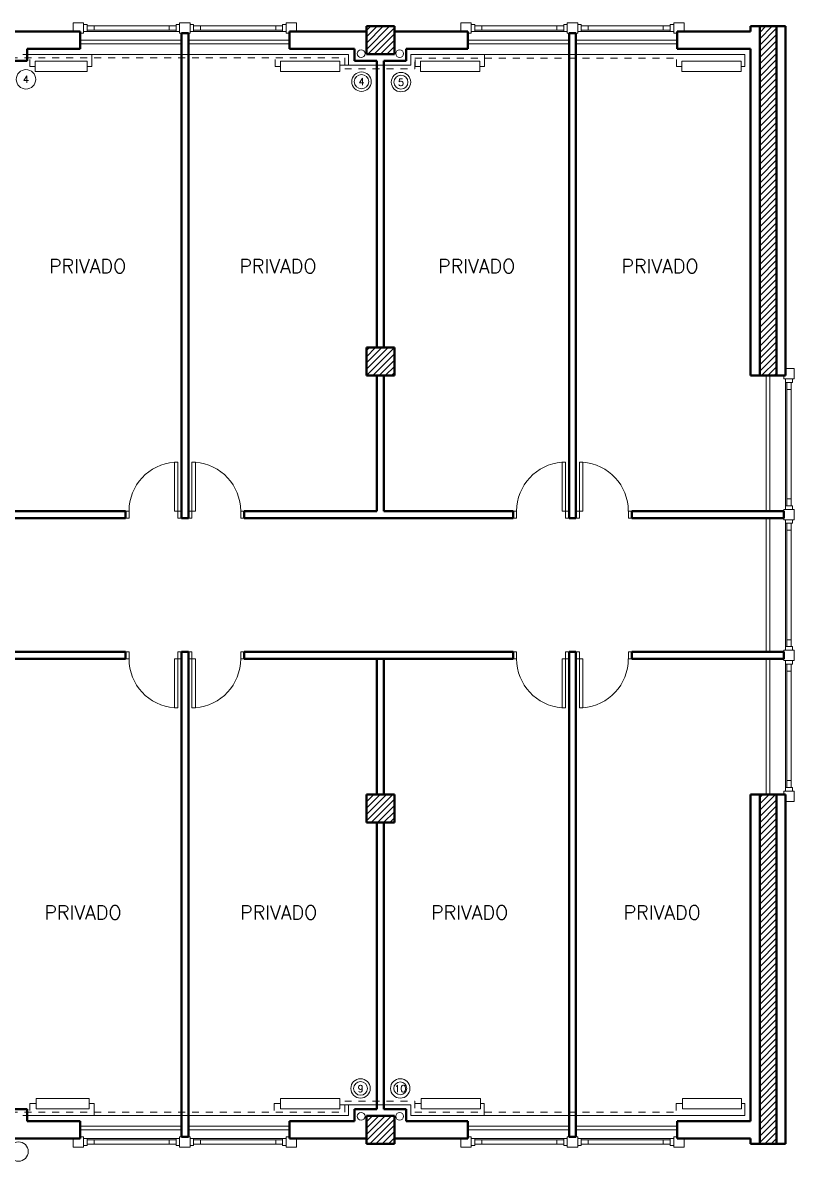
# Model space of a CAD drawing. Extents: x 1009 to 1343, y -172900 to 201.
# Drawn here: x 1292.72 to 1303.77, y 7.5 to 23.8 of the extents above; entities that cross this region are included whole.
import ezdxf

# ---------------------------------------------------------------- set-up
doc = ezdxf.new("R2010")
doc.units = 0
doc.header["$LTSCALE"] = 0.5
doc.linetypes.add('ACAD_ISO03W100', pattern=[30, 12, -18])
for name, color, linetype, lineweight in [('Agua caliente', 230, 'CONTINUOUS', 18), ('Agua fria', 5, 'ACAD_ISO03W100', 18), ('Carpintería', 55, 'CONTINUOUS', 20), ('Detalles 01', 8, 'CONTINUOUS', 9), ('Muros corte', 7, 'CONTINUOUS', 40), ('Pluviales', 41, 'CONTINUOUS', 18), ('Punta 01', 6, 'CONTINUOUS', 9), ('Punta 02', 11, 'CONTINUOUS', 20)]:
    doc.layers.add(name, color=color, linetype=linetype, lineweight=lineweight)
doc.styles.add('Texto 1 mm', font='simplex.shx', dxfattribs={"height": 0.1})
doc.styles.add('Texto 2 mm', font='simplex.shx', dxfattribs={"height": 0.2})
pattern_1 = [(45, (60.8, -104.45304), (-0.0449012806, 0.0449012806), [])]

msp = doc.modelspace()

# ---------------------------------------------------------------- hatches: boundary and pattern name
at = {"layer": 'Detalles 01'}
h = msp.add_hatch(dxfattribs=at)
h.set_pattern_fill('ANSI31,_O', color=256, scale=0.02)
h.set_pattern_definition(pattern_1)
h.paths.add_polyline_path([(1298.046, 23.752), (1297.646, 23.752), (1297.646, 23.352), (1298.046, 23.352)])
h = msp.add_hatch(dxfattribs=at)
h.set_pattern_fill('ANSI31,_O', color=256, scale=0.02)
h.set_pattern_definition(pattern_1)
h.paths.add_polyline_path([(1303.516, 23.752), (1303.276, 23.752), (1303.276, 18.752), (1303.516, 18.752)])
h = msp.add_hatch(dxfattribs=at)
h.set_pattern_fill('ANSI31,_O', color=256, scale=0.02)
h.set_pattern_definition(pattern_1)
h.paths.add_polyline_path([(1298.046, 19.152), (1297.646, 19.152), (1297.646, 18.752), (1298.046, 18.752)])
h = msp.add_hatch(dxfattribs=at)
h.set_pattern_fill('ANSI31,_O', color=256, scale=0.02)
h.set_pattern_definition(pattern_1)
h.paths.add_polyline_path([(1298.046, 12.752), (1297.646, 12.752), (1297.646, 12.352), (1298.046, 12.352)])
h = msp.add_hatch(dxfattribs=at)
h.set_pattern_fill('ANSI31,_O', color=256, scale=0.02)
h.set_pattern_definition(pattern_1)
h.paths.add_polyline_path([(1303.516, 12.752), (1303.276, 12.752), (1303.276, 7.752), (1303.516, 7.752)])
h = msp.add_hatch(dxfattribs=at)
h.set_pattern_fill('ANSI31,_O', color=256, scale=0.02)
h.set_pattern_definition(pattern_1)
h.paths.add_polyline_path([(1298.046, 8.152), (1297.646, 8.152), (1297.646, 7.752), (1298.046, 7.752)])

# ---------------------------------------------------------------- linework, layer by layer
at = {"layer": 'Agua caliente', "lineweight": 20, "ltscale": 0.01}
for p, q in [((1292.725, 23.347), (1297.39, 23.347)), ((1293.716, 23.176), (1293.716, 23.347)), ((1297.39, 23.347), (1297.39, 23.194)), ((1298.283, 23.194), (1298.283, 23.347)), ((1298.283, 23.347), (1303.063, 23.347)), ((1299.334, 23.176), (1299.334, 23.347)), ((1303.061, 23.176), (1303.061, 23.347)), ((1293.646, 23.176), (1293.716, 23.176)), ((1297.39, 23.194), (1297.265, 23.194)), ((1297.39, 23.194), (1298.283, 23.194)), ((1299.267, 23.176), (1299.334, 23.176)), ((1303.009, 23.176), (1303.061, 23.176)), ((1293.677, 8.326), (1293.748, 8.326)), ((1293.748, 8.326), (1293.748, 8.155)), ((1299.279, 8.326), (1299.332, 8.326)), ((1299.332, 8.326), (1299.332, 8.155)), ((1303.017, 8.326), (1303.063, 8.326)), ((1303.063, 8.326), (1303.063, 8.155)), ((1292.725, 8.155), (1297.39, 8.155)), ((1297.39, 8.308), (1297.265, 8.308)), ((1297.39, 8.308), (1298.283, 8.308)), ((1297.39, 8.155), (1297.39, 8.308)), ((1298.283, 8.308), (1298.283, 8.155)), ((1298.283, 8.155), (1303.063, 8.155))]:
    msp.add_line(p, q, dxfattribs=at)
for centre in [(1292.771, 22.992), (1292.664, 7.64)]:
    msp.add_circle(centre, 0.139, dxfattribs=at)
at = {"layer": 'Agua fria', "lineweight": 20, "ltscale": 0.01}
for p, q in [((1292.548, 23.299), (1297.334, 23.299)), ((1292.828, 23.176), (1292.828, 23.299)), ((1292.904, 23.176), (1292.828, 23.176)), ((1296.341, 23.176), (1296.341, 23.299)), ((1296.417, 23.176), (1296.341, 23.176)), ((1297.334, 23.299), (1297.334, 23.142)), ((1298.34, 23.142), (1298.34, 23.297)), ((1298.34, 23.297), (1302.085, 23.297)), ((1298.342, 23.176), (1298.342, 23.299)), ((1298.418, 23.176), (1298.342, 23.176)), ((1302.085, 23.176), (1302.085, 23.299)), ((1302.161, 23.176), (1302.085, 23.176)), ((1297.334, 23.142), (1298.34, 23.142)), ((1292.917, 8.326), (1292.827, 8.326)), ((1292.827, 8.326), (1292.827, 8.203)), ((1296.417, 8.326), (1296.326, 8.326)), ((1296.326, 8.326), (1296.326, 8.203)), ((1297.334, 8.203), (1297.334, 8.36)), ((1297.334, 8.36), (1298.34, 8.36)), ((1298.34, 8.36), (1298.34, 8.205)), ((1298.43, 8.326), (1298.34, 8.326)), ((1302.169, 8.326), (1302.078, 8.326)), ((1302.078, 8.326), (1302.078, 8.205)), ((1292.548, 8.203), (1297.334, 8.203)), ((1298.34, 8.205), (1302.078, 8.205))]:
    msp.add_line(p, q, dxfattribs=at)
at = {"layer": 'Carpintería'}
for p, q in [((1293.596, 23.802), (1293.446, 23.802)), ((1293.446, 23.802), (1293.446, 23.677)), ((1293.596, 23.802), (1293.596, 23.652)), ((1295.121, 23.802), (1294.971, 23.802)), ((1294.971, 23.802), (1294.971, 23.652)), ((1295.121, 23.802), (1295.121, 23.652)), ((1296.496, 23.802), (1296.496, 23.652)), ((1296.496, 23.802), (1296.646, 23.802)), ((1296.646, 23.802), (1296.646, 23.677)), ((1299.146, 23.802), (1298.996, 23.802)), ((1298.996, 23.802), (1298.996, 23.677)), ((1299.146, 23.802), (1299.146, 23.652)), ((1300.671, 23.802), (1300.521, 23.802)), ((1300.521, 23.802), (1300.521, 23.652)), ((1300.671, 23.802), (1300.671, 23.652)), ((1302.046, 23.802), (1302.046, 23.652)), ((1302.046, 23.802), (1302.196, 23.802)), ((1302.196, 23.802), (1302.196, 23.677)), ((1293.596, 23.652), (1293.546, 23.652)), ((1293.596, 23.777), (1293.646, 23.777)), ((1293.646, 23.677), (1293.596, 23.677)), ((1293.646, 23.777), (1293.646, 23.677)), ((1293.646, 23.757), (1294.921, 23.757)), ((1293.646, 23.697), (1294.921, 23.697)), ((1293.746, 23.757), (1293.746, 23.697)), ((1294.821, 23.757), (1294.821, 23.697)), ((1294.971, 23.777), (1294.921, 23.777)), ((1294.921, 23.677), (1294.921, 23.777)), ((1294.921, 23.677), (1294.971, 23.677)), ((1294.996, 23.652), (1294.971, 23.652)), ((1295.121, 23.652), (1295.096, 23.652)), ((1295.121, 23.777), (1295.171, 23.777)), ((1295.171, 23.677), (1295.121, 23.677)), ((1295.171, 23.777), (1295.171, 23.677)), ((1295.171, 23.757), (1296.446, 23.757)), ((1295.171, 23.697), (1296.446, 23.697)), ((1295.271, 23.757), (1295.271, 23.697)), ((1296.346, 23.757), (1296.346, 23.697)), ((1296.446, 23.777), (1296.446, 23.677)), ((1296.496, 23.777), (1296.446, 23.777)), ((1296.446, 23.677), (1296.496, 23.677)), ((1296.496, 23.652), (1296.546, 23.652)), ((1299.146, 23.652), (1299.096, 23.652)), ((1299.146, 23.777), (1299.196, 23.777)), ((1299.196, 23.677), (1299.146, 23.677)), ((1299.196, 23.777), (1299.196, 23.677)), ((1299.196, 23.757), (1300.471, 23.757)), ((1299.196, 23.697), (1300.471, 23.697)), ((1299.296, 23.757), (1299.296, 23.697)), ((1300.371, 23.757), (1300.371, 23.697)), ((1300.521, 23.777), (1300.471, 23.777)), ((1300.471, 23.677), (1300.471, 23.777)), ((1300.471, 23.677), (1300.521, 23.677)), ((1300.546, 23.652), (1300.521, 23.652)), ((1300.671, 23.652), (1300.646, 23.652)), ((1300.671, 23.777), (1300.721, 23.777)), ((1300.721, 23.677), (1300.671, 23.677)), ((1300.721, 23.777), (1300.721, 23.677)), ((1300.721, 23.757), (1301.996, 23.757)), ((1300.721, 23.697), (1301.996, 23.697)), ((1300.821, 23.757), (1300.821, 23.697)), ((1301.896, 23.757), (1301.896, 23.697)), ((1301.996, 23.777), (1301.996, 23.677)), ((1302.046, 23.777), (1301.996, 23.777)), ((1301.996, 23.677), (1302.046, 23.677)), ((1302.046, 23.652), (1302.096, 23.652)), ((1303.621, 18.752), (1303.621, 18.702)), ((1303.771, 18.852), (1303.646, 18.852)), ((1303.771, 18.852), (1303.771, 18.702)), ((1303.771, 18.702), (1303.621, 18.702)), ((1303.646, 18.702), (1303.646, 18.652)), ((1303.746, 18.652), (1303.646, 18.652)), ((1303.666, 16.885), (1303.666, 18.652)), ((1303.726, 16.885), (1303.726, 18.652)), ((1303.746, 18.702), (1303.746, 18.652)), ((1303.726, 18.552), (1303.666, 18.552)), ((1294.946, 17.51), (1294.896, 17.51)), ((1294.896, 17.51), (1294.896, 16.81)), ((1294.946, 16.81), (1294.946, 17.51)), ((1295.146, 16.81), (1295.146, 17.51)), ((1295.146, 17.51), (1295.196, 17.51)), ((1295.196, 17.51), (1295.196, 16.81)), ((1300.496, 17.51), (1300.446, 17.51)), ((1300.446, 17.51), (1300.446, 16.81)), ((1300.496, 16.81), (1300.496, 17.51)), ((1300.696, 16.81), (1300.696, 17.51)), ((1300.696, 17.51), (1300.746, 17.51)), ((1300.746, 17.51), (1300.746, 16.81)), ((1303.666, 16.985), (1303.726, 16.985)), ((1294.246, 16.81), (1294.196, 16.81)), ((1294.246, 16.71), (1294.246, 16.81)), ((1294.896, 16.81), (1294.946, 16.81)), ((1294.946, 16.71), (1294.946, 16.81)), ((1294.946, 16.81), (1294.996, 16.81)), ((1295.146, 16.81), (1295.096, 16.81)), ((1295.146, 16.71), (1295.146, 16.81)), ((1295.196, 16.81), (1295.146, 16.81)), ((1295.846, 16.71), (1295.846, 16.81)), ((1295.846, 16.81), (1295.896, 16.81)), ((1299.796, 16.81), (1299.746, 16.81)), ((1299.796, 16.71), (1299.796, 16.81)), ((1300.446, 16.81), (1300.496, 16.81)), ((1300.496, 16.71), (1300.496, 16.81)), ((1300.496, 16.81), (1300.546, 16.81)), ((1300.696, 16.81), (1300.646, 16.81)), ((1300.696, 16.71), (1300.696, 16.81)), ((1300.746, 16.81), (1300.696, 16.81)), ((1301.396, 16.71), (1301.396, 16.81)), ((1301.396, 16.81), (1301.446, 16.81)), ((1303.621, 16.835), (1303.621, 16.81)), ((1303.621, 16.835), (1303.771, 16.835)), ((1303.646, 16.835), (1303.646, 16.885)), ((1303.646, 16.885), (1303.746, 16.885)), ((1303.746, 16.885), (1303.746, 16.835)), ((1303.771, 16.835), (1303.771, 16.685)), ((1294.246, 16.71), (1294.196, 16.71)), ((1294.946, 16.71), (1294.996, 16.71)), ((1295.146, 16.71), (1295.096, 16.71)), ((1295.846, 16.71), (1295.896, 16.71)), ((1299.796, 16.71), (1299.746, 16.71)), ((1300.496, 16.71), (1300.546, 16.71)), ((1300.696, 16.71), (1300.646, 16.71)), ((1301.396, 16.71), (1301.446, 16.71)), ((1303.621, 16.71), (1303.621, 16.685)), ((1303.621, 16.685), (1303.771, 16.685)), ((1303.646, 16.685), (1303.646, 16.635)), ((1303.746, 16.635), (1303.646, 16.635)), ((1303.666, 14.869), (1303.666, 16.635)), ((1303.726, 14.869), (1303.726, 16.635)), ((1303.746, 16.685), (1303.746, 16.635)), ((1303.726, 16.535), (1303.666, 16.535)), ((1303.646, 14.819), (1303.646, 14.869)), ((1303.646, 14.869), (1303.746, 14.869)), ((1303.666, 14.969), (1303.726, 14.969)), ((1303.746, 14.869), (1303.746, 14.819)), ((1294.246, 14.794), (1294.196, 14.794)), ((1294.246, 14.694), (1294.196, 14.694)), ((1294.246, 14.794), (1294.246, 14.694)), ((1294.896, 13.994), (1294.896, 14.694)), ((1294.896, 14.694), (1294.946, 14.694)), ((1294.946, 14.794), (1294.946, 14.694)), ((1294.946, 14.794), (1294.996, 14.794)), ((1294.946, 14.694), (1294.996, 14.694)), ((1294.946, 14.694), (1294.946, 13.994)), ((1295.146, 14.794), (1295.096, 14.794)), ((1295.146, 14.694), (1295.096, 14.694)), ((1295.146, 14.794), (1295.146, 14.694)), ((1295.146, 14.694), (1295.146, 13.994)), ((1295.196, 14.694), (1295.146, 14.694)), ((1295.196, 13.994), (1295.196, 14.694)), ((1295.846, 14.794), (1295.846, 14.694)), ((1295.846, 14.794), (1295.896, 14.794)), ((1295.846, 14.694), (1295.896, 14.694)), ((1299.796, 14.794), (1299.746, 14.794)), ((1299.796, 14.694), (1299.746, 14.694)), ((1299.796, 14.794), (1299.796, 14.694)), ((1300.446, 13.994), (1300.446, 14.694)), ((1300.446, 14.694), (1300.496, 14.694)), ((1300.496, 14.794), (1300.496, 14.694)), ((1300.496, 14.794), (1300.546, 14.794)), ((1300.496, 14.694), (1300.546, 14.694)), ((1300.496, 14.694), (1300.496, 13.994)), ((1300.696, 14.794), (1300.646, 14.794)), ((1300.696, 14.694), (1300.646, 14.694)), ((1300.696, 14.794), (1300.696, 14.694)), ((1300.696, 14.694), (1300.696, 13.994)), ((1300.746, 14.694), (1300.696, 14.694)), ((1300.746, 13.994), (1300.746, 14.694)), ((1301.396, 14.794), (1301.396, 14.694)), ((1301.396, 14.794), (1301.446, 14.794)), ((1301.396, 14.694), (1301.446, 14.694)), ((1303.621, 14.819), (1303.771, 14.819)), ((1303.621, 14.819), (1303.621, 14.794)), ((1303.621, 14.694), (1303.621, 14.669)), ((1303.771, 14.819), (1303.771, 14.669)), ((1303.621, 14.669), (1303.771, 14.669)), ((1303.646, 14.669), (1303.646, 14.619)), ((1303.746, 14.619), (1303.646, 14.619)), ((1303.666, 12.852), (1303.666, 14.619)), ((1303.726, 14.519), (1303.666, 14.519)), ((1303.726, 12.852), (1303.726, 14.619)), ((1303.746, 14.669), (1303.746, 14.619)), ((1294.946, 13.994), (1294.896, 13.994)), ((1295.146, 13.994), (1295.196, 13.994)), ((1300.496, 13.994), (1300.446, 13.994)), ((1300.696, 13.994), (1300.746, 13.994)), ((1303.666, 12.952), (1303.726, 12.952)), ((1303.771, 12.802), (1303.621, 12.802)), ((1303.621, 12.802), (1303.621, 12.752)), ((1303.646, 12.802), (1303.646, 12.852)), ((1303.646, 12.852), (1303.746, 12.852)), ((1303.746, 12.852), (1303.746, 12.802)), ((1303.771, 12.802), (1303.771, 12.652)), ((1303.771, 12.652), (1303.646, 12.652)), ((1293.446, 7.702), (1293.446, 7.827)), ((1293.596, 7.852), (1293.546, 7.852)), ((1293.596, 7.702), (1293.596, 7.852)), ((1293.646, 7.827), (1293.596, 7.827)), ((1293.646, 7.727), (1293.646, 7.827)), ((1294.921, 7.827), (1294.921, 7.727)), ((1294.921, 7.827), (1294.971, 7.827)), ((1294.971, 7.702), (1294.971, 7.852)), ((1294.996, 7.852), (1294.971, 7.852)), ((1295.121, 7.852), (1295.096, 7.852)), ((1295.121, 7.702), (1295.121, 7.852)), ((1295.171, 7.827), (1295.121, 7.827)), ((1295.171, 7.727), (1295.171, 7.827)), ((1296.446, 7.727), (1296.446, 7.827)), ((1296.446, 7.827), (1296.496, 7.827)), ((1296.496, 7.702), (1296.496, 7.852)), ((1296.496, 7.852), (1296.546, 7.852)), ((1296.646, 7.702), (1296.646, 7.827)), ((1298.996, 7.702), (1298.996, 7.827)), ((1299.146, 7.852), (1299.096, 7.852)), ((1299.146, 7.702), (1299.146, 7.852)), ((1299.196, 7.827), (1299.146, 7.827)), ((1299.196, 7.727), (1299.196, 7.827)), ((1300.471, 7.827), (1300.471, 7.727)), ((1300.471, 7.827), (1300.521, 7.827)), ((1300.521, 7.702), (1300.521, 7.852)), ((1300.546, 7.852), (1300.521, 7.852)), ((1300.671, 7.852), (1300.646, 7.852)), ((1300.671, 7.702), (1300.671, 7.852)), ((1300.721, 7.827), (1300.671, 7.827)), ((1300.721, 7.727), (1300.721, 7.827)), ((1301.996, 7.727), (1301.996, 7.827)), ((1301.996, 7.827), (1302.046, 7.827)), ((1302.046, 7.702), (1302.046, 7.852)), ((1302.046, 7.852), (1302.096, 7.852)), ((1302.196, 7.702), (1302.196, 7.827)), ((1293.596, 7.702), (1293.446, 7.702)), ((1293.596, 7.727), (1293.646, 7.727)), ((1293.646, 7.807), (1294.921, 7.807)), ((1293.646, 7.747), (1294.921, 7.747)), ((1293.746, 7.747), (1293.746, 7.807)), ((1294.821, 7.747), (1294.821, 7.807)), ((1294.971, 7.727), (1294.921, 7.727)), ((1295.121, 7.702), (1294.971, 7.702)), ((1295.121, 7.727), (1295.171, 7.727)), ((1295.171, 7.807), (1296.446, 7.807)), ((1295.171, 7.747), (1296.446, 7.747)), ((1295.271, 7.747), (1295.271, 7.807)), ((1296.346, 7.747), (1296.346, 7.807)), ((1296.496, 7.727), (1296.446, 7.727)), ((1296.496, 7.702), (1296.646, 7.702)), ((1299.146, 7.702), (1298.996, 7.702)), ((1299.146, 7.727), (1299.196, 7.727)), ((1299.196, 7.807), (1300.471, 7.807)), ((1299.196, 7.747), (1300.471, 7.747)), ((1299.296, 7.747), (1299.296, 7.807)), ((1300.371, 7.747), (1300.371, 7.807)), ((1300.521, 7.727), (1300.471, 7.727)), ((1300.671, 7.702), (1300.521, 7.702)), ((1300.671, 7.727), (1300.721, 7.727)), ((1300.721, 7.807), (1301.996, 7.807)), ((1300.721, 7.747), (1301.996, 7.747)), ((1300.821, 7.747), (1300.821, 7.807)), ((1301.896, 7.747), (1301.896, 7.807)), ((1302.046, 7.727), (1301.996, 7.727)), ((1302.046, 7.702), (1302.196, 7.702))]:
    msp.add_line(p, q, dxfattribs=at)
at = {"layer": 'Detalles 01'}
for p, q in [((1294.921, 23.677), (1293.646, 23.677)), ((1296.446, 23.677), (1295.171, 23.677)), ((1300.471, 23.677), (1299.196, 23.677)), ((1301.996, 23.677), (1300.721, 23.677)), ((1294.996, 23.552), (1293.546, 23.552)), ((1294.996, 23.502), (1293.546, 23.502)), ((1296.546, 23.552), (1295.096, 23.552)), ((1296.546, 23.502), (1295.096, 23.502)), ((1300.546, 23.552), (1299.096, 23.552)), ((1300.546, 23.502), (1299.096, 23.502)), ((1302.096, 23.552), (1300.646, 23.552)), ((1302.096, 23.502), (1300.646, 23.502)), ((1303.371, 18.752), (1303.371, 16.81)), ((1303.421, 18.752), (1303.421, 16.81)), ((1303.646, 18.652), (1303.646, 16.885)), ((1303.371, 16.71), (1303.371, 14.794)), ((1303.421, 16.71), (1303.421, 14.794)), ((1303.646, 16.635), (1303.646, 14.869)), ((1303.371, 14.694), (1303.371, 12.752)), ((1303.421, 14.694), (1303.421, 12.752)), ((1303.646, 14.619), (1303.646, 12.852)), ((1294.996, 8.002), (1293.546, 8.002)), ((1296.546, 8.002), (1295.096, 8.002)), ((1300.546, 8.002), (1299.096, 8.002)), ((1302.096, 8.002), (1300.646, 8.002)), ((1294.996, 7.952), (1293.546, 7.952)), ((1294.921, 7.827), (1293.646, 7.827)), ((1296.546, 7.952), (1295.096, 7.952)), ((1296.446, 7.827), (1295.171, 7.827)), ((1300.546, 7.952), (1299.096, 7.952)), ((1300.471, 7.827), (1299.196, 7.827)), ((1302.096, 7.952), (1300.646, 7.952)), ((1301.996, 7.827), (1300.721, 7.827))]:
    msp.add_line(p, q, dxfattribs=at)
for centre, start, end in [((1294.949, 16.809), 94.3593, 179.8829), ((1295.142, 16.809), 0.1171, 85.6407), ((1300.499, 16.809), 94.3593, 179.8829), ((1300.692, 16.809), 0.1171, 85.6407), ((1294.949, 14.695), 180.1171, 265.6407), ((1295.142, 14.695), 274.3593, 359.8829), ((1300.499, 14.695), 180.1171, 265.6407), ((1300.692, 14.695), 274.3593, 359.8829)]:
    msp.add_arc(centre, 0.703, start, end, dxfattribs=at)
at = {"layer": 'Muros corte'}
for p, q in [((1293.546, 23.677), (1292.446, 23.677)), ((1293.546, 23.677), (1293.546, 23.427)), ((1294.996, 23.652), (1294.996, 16.71)), ((1295.096, 23.652), (1294.996, 23.652)), ((1295.096, 23.652), (1295.096, 16.71)), ((1297.646, 23.677), (1296.546, 23.677)), ((1296.546, 23.677), (1296.546, 23.427)), ((1298.046, 23.752), (1297.646, 23.752)), ((1297.646, 23.352), (1297.646, 23.752)), ((1298.046, 23.752), (1298.046, 23.352)), ((1299.096, 23.677), (1298.046, 23.677)), ((1299.096, 23.677), (1299.096, 23.427)), ((1300.546, 23.652), (1300.546, 16.71)), ((1300.646, 23.652), (1300.546, 23.652)), ((1300.646, 23.652), (1300.646, 16.71)), ((1303.146, 23.677), (1302.096, 23.677)), ((1302.096, 23.677), (1302.096, 23.427)), ((1303.646, 23.752), (1303.146, 23.752)), ((1303.146, 23.677), (1303.146, 23.752)), ((1303.276, 18.752), (1303.276, 23.752)), ((1303.516, 23.752), (1303.516, 18.752)), ((1303.646, 23.752), (1303.646, 18.752)), ((1293.546, 23.427), (1292.786, 23.427)), ((1292.786, 23.257), (1292.786, 23.427)), ((1297.476, 23.427), (1296.546, 23.427)), ((1297.476, 23.257), (1297.476, 23.427)), ((1298.046, 23.352), (1297.646, 23.352)), ((1299.096, 23.427), (1298.216, 23.427)), ((1298.216, 23.257), (1298.216, 23.427)), ((1303.146, 23.427), (1302.096, 23.427)), ((1303.146, 18.752), (1303.146, 23.427)), ((1292.786, 23.257), (1292.046, 23.257)), ((1297.796, 23.257), (1297.476, 23.257)), ((1297.796, 23.257), (1297.796, 19.152)), ((1297.896, 23.257), (1297.896, 19.152)), ((1298.216, 23.257), (1297.896, 23.257)), ((1298.046, 19.152), (1297.646, 19.152)), ((1297.646, 18.752), (1297.646, 19.152)), ((1298.046, 18.752), (1298.046, 19.152)), ((1298.046, 18.752), (1297.646, 18.752)), ((1297.796, 18.752), (1297.796, 16.81)), ((1297.896, 18.752), (1297.896, 16.81)), ((1303.646, 18.752), (1303.146, 18.752)), ((1303.471, 18.752), (1303.321, 18.752)), ((1294.196, 16.81), (1292.296, 16.81)), ((1294.196, 16.81), (1294.196, 16.71)), ((1295.896, 16.81), (1295.896, 16.71)), ((1297.796, 16.81), (1295.896, 16.81)), ((1299.746, 16.81), (1297.896, 16.81)), ((1299.746, 16.81), (1299.746, 16.71)), ((1303.621, 16.81), (1301.446, 16.81)), ((1301.446, 16.81), (1301.446, 16.71)), ((1303.621, 16.81), (1303.621, 16.71)), ((1294.196, 16.71), (1292.196, 16.71)), ((1294.996, 16.71), (1295.096, 16.71)), ((1299.746, 16.71), (1295.896, 16.71)), ((1300.546, 16.71), (1300.646, 16.71)), ((1303.621, 16.71), (1301.446, 16.71)), ((1294.196, 14.794), (1292.196, 14.794)), ((1294.196, 14.694), (1292.296, 14.694)), ((1294.196, 14.694), (1294.196, 14.794)), ((1294.996, 7.852), (1294.996, 14.794)), ((1294.996, 14.794), (1295.096, 14.794)), ((1295.096, 7.852), (1295.096, 14.794)), ((1299.746, 14.794), (1295.896, 14.794)), ((1295.896, 14.694), (1295.896, 14.794)), ((1299.746, 14.694), (1295.896, 14.694)), ((1297.796, 12.752), (1297.796, 14.694)), ((1297.896, 12.752), (1297.896, 14.694)), ((1299.746, 14.694), (1299.746, 14.794)), ((1300.546, 7.852), (1300.546, 14.794)), ((1300.546, 14.794), (1300.646, 14.794)), ((1300.646, 7.852), (1300.646, 14.794)), ((1303.621, 14.794), (1301.446, 14.794)), ((1301.446, 14.694), (1301.446, 14.794)), ((1303.621, 14.694), (1301.446, 14.694)), ((1303.621, 14.794), (1303.621, 14.694)), ((1298.046, 12.752), (1297.646, 12.752)), ((1297.646, 12.352), (1297.646, 12.752)), ((1298.046, 12.352), (1298.046, 12.752)), ((1303.646, 12.752), (1303.146, 12.752)), ((1303.146, 8.077), (1303.146, 12.752)), ((1303.276, 7.752), (1303.276, 12.752)), ((1303.516, 12.752), (1303.516, 7.752)), ((1303.646, 12.752), (1303.646, 7.752)), ((1298.046, 12.352), (1297.646, 12.352)), ((1297.796, 8.247), (1297.796, 12.352)), ((1297.896, 8.247), (1297.896, 12.352)), ((1292.786, 8.247), (1292.046, 8.247)), ((1292.786, 8.247), (1292.786, 8.077)), ((1297.476, 8.247), (1297.476, 8.077)), ((1297.796, 8.247), (1297.476, 8.247)), ((1298.046, 8.152), (1297.646, 8.152)), ((1297.646, 7.752), (1297.646, 8.152)), ((1298.216, 8.247), (1297.896, 8.247)), ((1298.046, 7.752), (1298.046, 8.152)), ((1298.216, 8.247), (1298.216, 8.077)), ((1293.546, 8.077), (1292.786, 8.077)), ((1293.546, 7.827), (1293.546, 8.077)), ((1297.476, 8.077), (1296.546, 8.077)), ((1296.546, 7.827), (1296.546, 8.077)), ((1299.096, 8.077), (1298.216, 8.077)), ((1299.096, 7.827), (1299.096, 8.077)), ((1303.146, 8.077), (1302.096, 8.077)), ((1302.096, 7.827), (1302.096, 8.077)), ((1293.546, 7.827), (1292.446, 7.827)), ((1295.096, 7.852), (1294.996, 7.852)), ((1297.646, 7.827), (1296.546, 7.827)), ((1299.096, 7.827), (1298.046, 7.827)), ((1300.646, 7.852), (1300.546, 7.852)), ((1303.146, 7.827), (1302.096, 7.827)), ((1303.146, 7.752), (1303.146, 7.827)), ((1298.046, 7.752), (1297.646, 7.752)), ((1303.646, 7.752), (1303.146, 7.752)), ((1303.471, 7.752), (1303.321, 7.752))]:
    msp.add_line(p, q, dxfattribs=at)
at = {"layer": 'Pluviales'}
for centre, radius in [((1297.57, 23.36), 0.055), ((1298.121, 23.36), 0.055), ((1297.575, 22.959), 0.139), ((1298.14, 22.952), 0.139), ((1297.561, 8.544), 0.139), ((1298.13, 8.544), 0.139), ((1297.57, 8.144), 0.055), ((1298.121, 8.144), 0.055)]:
    msp.add_circle(centre, radius, dxfattribs=at)
at = {"layer": 'Pluviales', "lineweight": 20, "ltscale": 0.01}
for centre, radius in [((1297.575, 22.959), 0.103), ((1298.14, 22.952), 0.0999), ((1297.561, 8.544), 0.0983), ((1298.13, 8.544), 0.0923)]:
    msp.add_circle(centre, radius, dxfattribs=at)
at = {"layer": 'Punta 02', "lineweight": 20, "ltscale": 0.01}
for points in [[(1292.904, 23.251), (1293.646, 23.251), (1293.646, 23.102), (1292.904, 23.102)], [(1296.417, 23.251), (1297.265, 23.251), (1297.265, 23.102), (1296.417, 23.102)], [(1298.418, 23.251), (1299.267, 23.251), (1299.267, 23.102), (1298.418, 23.102)], [(1302.161, 23.251), (1303.009, 23.251), (1303.009, 23.102), (1302.161, 23.102)], [(1292.917, 8.251), (1293.677, 8.251), (1293.677, 8.4), (1292.917, 8.4)], [(1296.417, 8.251), (1297.265, 8.251), (1297.265, 8.4), (1296.417, 8.4)], [(1298.43, 8.251), (1299.279, 8.251), (1299.279, 8.4), (1298.43, 8.4)], [(1302.169, 8.251), (1303.017, 8.251), (1303.017, 8.4), (1302.169, 8.4)]]:
    msp.add_lwpolyline(points, close=True, dxfattribs=at)

# ---------------------------------------------------------------- texts
at = {"layer": 'Punta 01', "lineweight": 20, "ltscale": 0.01, "insert": (1292.771, 23.041), "char_height": 0.1, "width": 0.92289, "attachment_point": 2, "style": 'Texto 1 mm'}
msp.add_mtext('4', dxfattribs=at)
at = {"layer": 'Punta 01', "char_height": 0.1, "width": 0.92289, "attachment_point": 2, "style": 'Texto 1 mm'}
for s, insert in [('4', (1297.575, 23.007)), ('5', (1298.14, 23.001)), ('9', (1297.561, 8.592)), ('10', (1298.13, 8.592))]:
    msp.add_mtext(s, dxfattribs=dict(at, insert=insert))
at = {"layer": 'Punta 02', "lineweight": 20, "char_height": 0.2, "width": 1.26943, "attachment_point": 1, "style": 'Texto 2 mm'}
for insert in [(1293.1, 20.418), (1295.825, 20.418), (1298.671, 20.418), (1301.296, 20.418), (1293.034, 11.162), (1295.836, 11.162), (1298.57, 11.162), (1301.327, 11.162)]:
    msp.add_mtext('PRIVADO', dxfattribs=dict(at, insert=insert))

doc.saveas('drawing.dxf')
